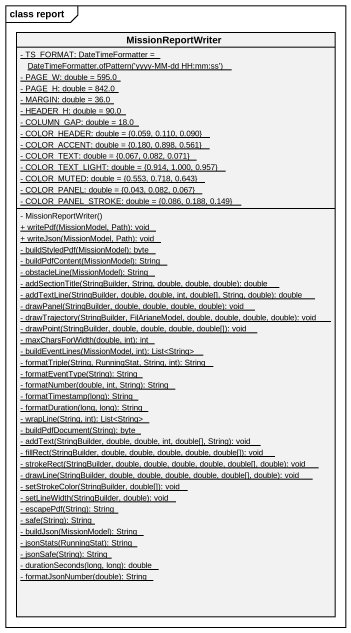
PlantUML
@startuml
mainframe class report
hide circle
hide empty members
skinparam classAttributeIconSize 0
class MissionReportWriter {
  {static} {field} - TS_FORMAT: DateTimeFormatter = DateTimeFormatter.ofPattern('yyyy-MM-dd HH:mm:ss')
  {static} - PAGE_W: double = 595.0
  {static} - PAGE_H: double = 842.0
  {static} - MARGIN: double = 36.0
  {static} - HEADER_H: double = 90.0
  {static} - COLUMN_GAP: double = 18.0
  {static} - COLOR_HEADER: double = {0.059, 0.110, 0.090}
  {static} - COLOR_ACCENT: double = {0.180, 0.898, 0.561}
  {static} - COLOR_TEXT: double = {0.067, 0.082, 0.071}
  {static} - COLOR_TEXT_LIGHT: double = {0.914, 1.000, 0.957}
  {static} - COLOR_MUTED: double = {0.553, 0.718, 0.643}
  {static} - COLOR_PANEL: double = {0.043, 0.082, 0.067}
  {static} - COLOR_PANEL_STROKE: double = {0.086, 0.188, 0.149}
  - MissionReportWriter()
  {static} + writePdf(MissionModel, Path): void
  {static} + writeJson(MissionModel, Path): void
  {static} - buildStyledPdf(MissionModel): byte
  {static} - buildPdfContent(MissionModel): String
  {static} - obstacleLine(MissionModel): String
  {static} - addSectionTitle(StringBuilder, String, double, double, double): double
  {static} - addTextLine(StringBuilder, double, double, int, double[], String, double): double
  {static} - drawPanel(StringBuilder, double, double, double, double): void
  {static} - drawTrajectory(StringBuilder, FilArianeModel, double, double, double, double): void
  {static} - drawPoint(StringBuilder, double, double, double, double[]): void
  {static} - maxCharsForWidth(double, int): int
  {static} - buildEventLines(MissionModel, int): List<String>
  {static} - formatTriple(String, RunningStat, String, int): String
  {static} - formatEventType(String): String
  {static} - formatNumber(double, int, String): String
  {static} - formatTimestamp(long): String
  {static} - formatDuration(long, long): String
  {static} - wrapLine(String, int): List<String>
  {static} - buildPdfDocument(String): byte
  {static} - addText(StringBuilder, double, double, int, double[], String): void
  {static} - fillRect(StringBuilder, double, double, double, double, double[]): void
  {static} - strokeRect(StringBuilder, double, double, double, double, double[], double): void
  {static} - drawLine(StringBuilder, double, double, double, double, double[], double): void
  {static} - setStrokeColor(StringBuilder, double[]): void
  {static} - setLineWidth(StringBuilder, double): void
  {static} - escapePdf(String): String
  {static} - safe(String): String
  {static} - buildJson(MissionModel): String
  {static} - jsonStats(RunningStat): String
  {static} - jsonSafe(String): String
  {static} - durationSeconds(long, long): double
  {static} - formatJsonNumber(double): String
}
@enduml
